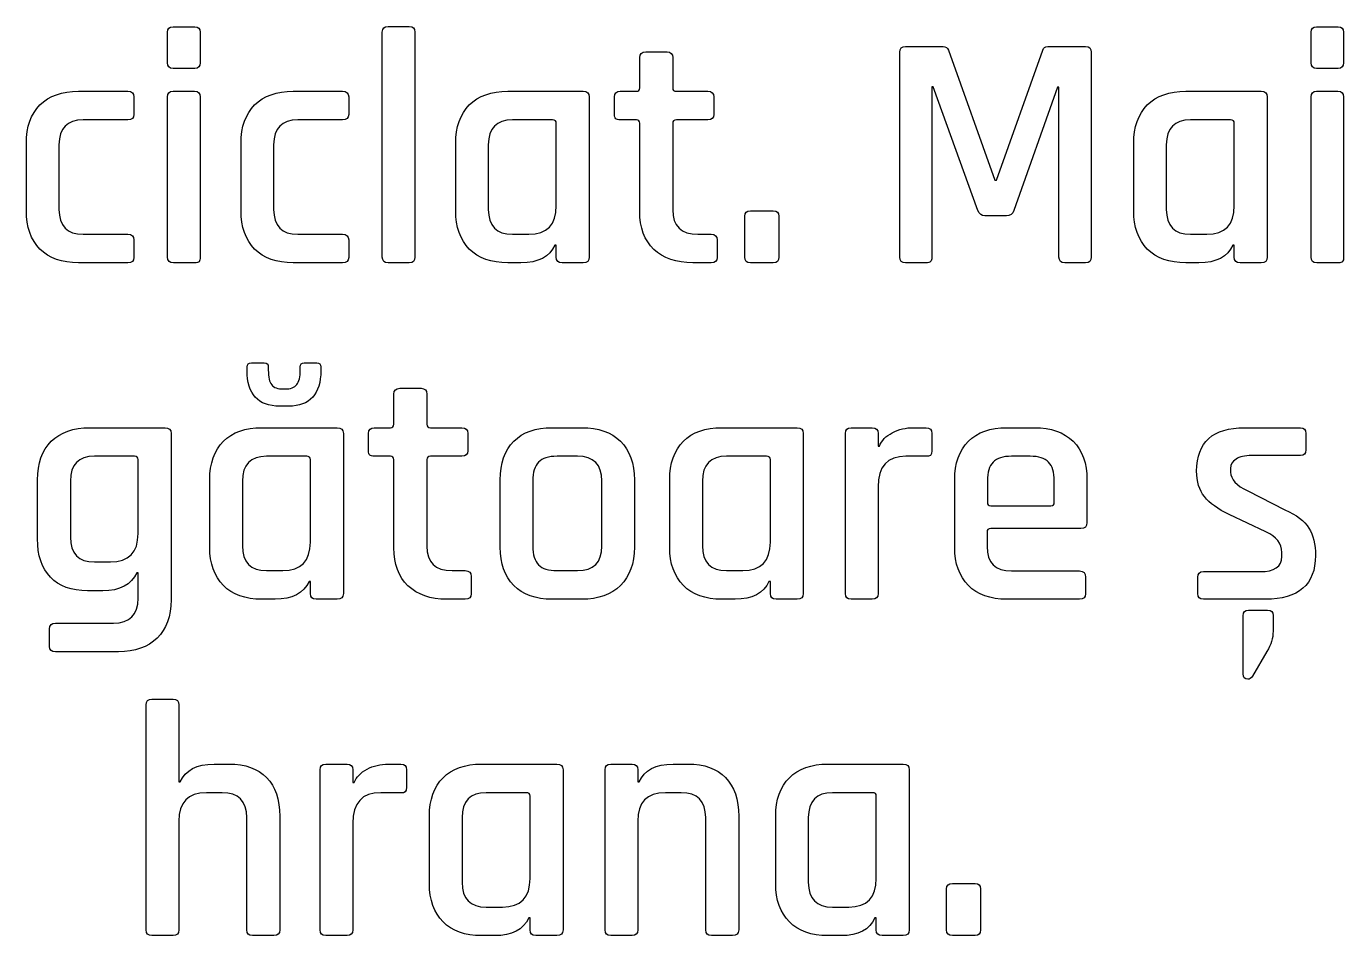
# Model space of a CAD drawing. Extents: x 23 to 195, y 64 to 143.
# Drawn here: x 111.12 to 129.08, y 109.27 to 121.66 of the extents above; entities that cross this region are included whole.
import ezdxf

# ---------------------------------------------------------------- set-up
doc = ezdxf.new("R2010")
doc.units = 0
doc.layers.add('Layer_1', color=7, linetype='CONTINUOUS')

msp = doc.modelspace()

# ---------------------------------------------------------------- linework, layer by layer
at = {"layer": 'Layer_1', "color": 7}
for points in [[(113.047875, 121.166791), (113.047875, 121.584127)], [(113.121253, 121.657505), (113.41935, 121.657505)], [(113.492728, 121.584127), (113.492728, 121.166791)], [(115.973814, 118.515948), (115.973814, 121.584057)], [(116.052131, 121.662021), (116.340703, 121.662021)], [(116.418667, 121.584057), (116.418667, 118.515948)], [(128.63141, 121.166791), (128.63141, 121.584127)], [(128.704788, 121.657505), (129.002885, 121.657505)], [(129.076263, 121.584127), (129.076263, 121.166791)], [(123.105147, 121.386819), (123.618791, 121.386819)], [(125.045072, 121.386819), (125.558716, 121.386819)], [(119.48233, 120.822727), (119.48233, 121.235477)], [(119.56488, 121.313441), (119.854158, 121.313441)], [(119.931769, 121.235477), (119.931769, 120.822727)], [(123.027183, 118.515913), (123.027183, 121.308855)], [(123.692169, 121.336371), (124.320466, 119.566133), (124.343397, 119.566133), (124.97628, 121.336371)], [(125.63668, 121.308855), (125.63668, 118.515913)], [(113.41935, 121.088827), (113.121253, 121.088827)], [(129.002885, 121.088827), (128.704788, 121.088827)], [(124.09116, 119.153383), (123.481208, 120.836485), (123.462863, 120.836485), (123.462863, 118.515913)], [(125.196413, 118.515913), (125.196413, 120.831899), (125.178069, 120.831899), (124.582227, 119.153383)], [(111.832627, 120.776831), (112.507138, 120.776831)], [(112.589335, 120.698867), (112.589335, 120.460389)], [(113.047875, 118.516019), (113.047875, 120.699008)], [(113.121253, 120.776972), (113.414764, 120.776972)], [(113.492728, 120.699008), (113.492728, 118.516019)], [(114.75853, 120.776831), (115.433041, 120.776831)], [(115.515238, 120.698867), (115.515238, 120.460389)], [(117.684645, 120.776866), (118.711934, 120.776866)], [(118.794132, 120.698902), (118.794132, 118.515913)], [(119.138372, 120.460424), (119.138372, 120.698902)], [(119.216336, 120.776866), (119.436469, 120.776866)], [(119.982217, 120.776866), (120.408725, 120.776866)], [(120.491275, 120.698902), (120.491275, 120.460424)], [(126.925448, 120.776866), (127.952737, 120.776866)], [(128.034934, 120.698902), (128.034934, 118.515913)], [(128.63141, 118.516019), (128.63141, 120.699008)], [(128.704788, 120.776972), (128.998299, 120.776972)], [(129.076263, 120.699008), (129.076263, 118.516019)], [(112.507138, 120.387011), (111.896832, 120.387011)], [(115.433041, 120.387011), (114.822736, 120.387011)], [(118.294245, 120.387046), (117.748851, 120.387046)], [(118.345045, 119.217588), (118.345045, 120.341185)], [(119.436469, 120.387046), (119.216336, 120.387046)], [(119.48233, 119.139624), (119.48233, 120.341185)], [(119.931769, 120.341185), (119.931769, 119.162555)], [(120.408725, 120.387046), (119.982217, 120.387046)], [(127.535048, 120.387046), (126.989653, 120.387046)], [(127.585848, 119.217588), (127.585848, 120.341185)], [(111.122132, 119.148761), (111.122132, 120.065983)], [(111.566985, 120.047639), (111.566985, 119.167106)], [(114.048036, 119.148761), (114.048036, 120.065983)], [(114.492888, 120.047639), (114.492888, 119.167106)], [(116.973798, 119.148796), (116.973798, 120.066019)], [(117.418651, 120.047674), (117.418651, 119.167141)], [(126.2146, 119.148796), (126.2146, 120.066019)], [(126.659453, 120.047674), (126.659453, 119.167141)], [(120.913197, 118.515984), (120.913197, 119.075489)], [(120.991161, 119.148867), (121.303017, 119.148867)], [(121.376394, 119.075489), (121.376394, 118.515984)], [(124.48098, 119.080005), (124.187469, 119.080005)], [(111.896832, 118.827733), (112.507138, 118.827733)], [(112.589335, 118.749769), (112.589335, 118.511292)], [(114.822736, 118.827733), (115.433041, 118.827733)], [(115.515238, 118.749769), (115.515238, 118.511292)], [(117.748851, 118.827769), (117.968984, 118.827769)], [(118.345045, 118.515913), (118.345045, 118.681013), (118.326701, 118.681013)], [(120.275728, 118.827769), (120.454939, 118.827769)], [(120.537136, 118.749805), (120.537136, 118.511327)], [(126.989653, 118.827769), (127.209787, 118.827769)], [(127.585848, 118.515913), (127.585848, 118.681013), (127.567503, 118.681013)], [(112.507138, 118.437914), (111.832627, 118.437914)], [(113.41935, 118.438055), (113.126192, 118.438055)], [(115.433041, 118.437914), (114.75853, 118.437914)], [(116.340703, 118.437984), (116.052131, 118.437984)], [(117.863504, 118.437949), (117.684645, 118.437949)], [(118.711934, 118.437949), (118.423009, 118.437949)], [(120.454939, 118.437949), (120.207289, 118.437949)], [(121.303017, 118.43802), (120.991161, 118.43802)], [(123.384899, 118.437949), (123.105147, 118.437949)], [(125.558716, 118.437949), (125.274377, 118.437949)], [(127.104306, 118.437949), (126.925448, 118.437949)], [(127.952737, 118.437949), (127.663812, 118.437949)], [(129.002885, 118.438055), (128.709727, 118.438055)], [(114.190628, 117.075839), (114.364901, 117.075839)], [(114.910648, 117.075839), (115.080334, 117.075839)], [(114.131009, 116.970358), (114.131009, 117.020806)], [(114.419934, 117.020806), (114.419934, 116.974944)], [(114.855615, 116.974944), (114.855615, 117.020806)], [(115.135367, 117.020806), (115.135367, 116.970358)], [(114.622076, 116.718122), (114.64924, 116.718122)], [(116.213139, 116.72733), (116.502417, 116.72733)], [(116.130589, 116.236616), (116.130589, 116.649366)], [(116.580028, 116.649366), (116.580028, 116.236616)], [(114.695453, 116.484231), (114.575862, 116.484231)], [(111.985097, 116.190825), (113.012033, 116.190825)], [(114.332798, 116.190719), (115.360087, 116.190719)], [(115.864594, 116.190755), (116.084728, 116.190755)], [(116.630475, 116.190755), (117.056983, 116.190755)], [(118.290506, 116.190755), (118.694084, 116.190755)], [(120.601977, 116.190755), (121.629265, 116.190755)], [(122.363184, 116.19079), (122.652109, 116.19079)], [(123.216201, 116.19079), (123.385887, 116.19079)], [(124.486272, 116.190684), (124.86198, 116.190684)], [(127.72837, 116.190755), (128.489664, 116.190755)], [(113.094583, 116.112861), (113.094583, 113.842736)], [(115.442637, 116.112756), (115.442637, 113.929767)], [(115.78663, 115.874313), (115.78663, 116.112791)], [(117.139533, 116.112791), (117.139533, 115.874313)], [(121.711463, 116.112791), (121.711463, 113.929802)], [(122.28522, 113.929837), (122.28522, 116.112826)], [(122.730073, 116.112826), (122.730073, 115.938554), (122.748065, 115.938554)], [(123.463851, 116.112826), (123.463851, 115.874348)], [(128.563042, 116.112791), (128.563042, 115.888071)], [(128.489664, 115.810108), (127.820445, 115.810108)], [(112.594697, 115.801006), (112.049303, 115.801006)], [(112.645144, 114.7462), (112.645144, 115.755145)], [(114.942751, 115.8009), (114.397003, 115.8009)], [(114.993198, 114.631442), (114.993198, 115.755039)], [(116.084728, 115.800935), (115.864594, 115.800935)], [(116.130589, 114.553513), (116.130589, 115.755074)], [(116.580028, 115.755074), (116.580028, 114.576444)], [(117.056983, 115.800935), (116.630475, 115.800935)], [(118.634464, 115.800935), (118.354712, 115.800935)], [(121.211577, 115.800935), (120.666182, 115.800935)], [(121.262377, 114.631477), (121.262377, 115.755074)], [(123.385887, 115.800971), (123.11072, 115.800971)], [(124.802713, 115.800865), (124.550477, 115.800865)], [(127.535753, 115.635835), (127.535753, 115.585388)], [(111.273897, 114.677409), (111.273897, 115.479978)], [(111.723689, 115.461634), (111.723689, 114.700339)], [(113.622303, 114.56265), (113.622303, 115.479872)], [(114.066803, 115.461528), (114.066803, 114.580994)], [(117.580012, 114.562685), (117.580012, 115.479908)], [(118.024512, 115.466149), (118.024512, 114.576444)], [(118.964664, 114.576444), (118.964664, 115.466149)], [(119.409517, 115.479908), (119.409517, 114.562685)], [(119.891129, 114.562685), (119.891129, 115.479908)], [(120.335982, 115.461563), (120.335982, 114.58103)], [(123.775424, 114.562615), (123.775424, 115.479837)], [(124.220277, 115.466079), (124.220277, 115.172568)], [(125.132913, 115.172568), (125.132913, 115.466079)], [(125.577766, 115.479837), (125.577766, 114.897401)], [(122.730073, 115.383634), (122.730073, 113.929837)], [(127.769645, 115.328566), (128.27447, 115.071744)], [(124.266138, 115.126706), (125.087052, 115.126706)], [(128.017648, 114.76906), (127.517762, 115.007538)], [(124.215338, 114.76899), (124.215338, 114.571787)], [(125.495216, 114.814851), (124.266138, 114.814851)], [(128.233195, 114.434274), (128.233195, 114.489308)], [(112.049303, 114.360967), (112.269436, 114.360967)], [(112.645144, 113.865667), (112.645144, 114.214211), (112.6268, 114.214211)], [(114.397003, 114.241622), (114.617137, 114.241622)], [(116.923986, 114.241658), (117.103197, 114.241658)], [(118.354712, 114.241658), (118.634464, 114.241658)], [(120.666182, 114.241658), (120.886315, 114.241658)], [(124.550477, 114.237001), (125.476872, 114.237001)], [(127.164631, 114.227899), (127.934745, 114.227899)], [(114.993198, 113.929767), (114.993198, 114.094867), (114.975206, 114.094867)], [(117.185394, 114.163694), (117.185394, 113.925216)], [(121.262377, 113.929802), (121.262377, 114.094902), (121.244032, 114.094902)], [(125.559422, 114.154451), (125.559422, 113.925145)], [(127.086667, 113.929802), (127.086667, 114.154521)], [(112.163955, 113.966561), (111.95758, 113.966561)], [(114.511656, 113.851803), (114.332798, 113.851803)], [(115.360087, 113.851803), (115.071162, 113.851803)], [(117.103197, 113.851838), (116.855547, 113.851838)], [(118.694084, 113.851838), (118.290506, 113.851838)], [(120.780835, 113.851838), (120.601977, 113.851838)], [(121.629265, 113.851838), (121.34034, 113.851838)], [(122.652109, 113.851873), (122.363184, 113.851873)], [(125.476872, 113.851768), (124.486272, 113.851768)], [(128.008123, 113.851838), (127.164631, 113.851838)], [(127.77917, 113.705083), (128.040578, 113.705083)], [(111.517314, 113.526295), (112.310711, 113.526295)], [(127.705792, 112.833721), (127.705792, 113.627119)], [(128.113956, 113.631705), (128.113956, 113.416158)], [(111.438997, 113.209853), (111.438997, 113.448331)], [(112.37915, 113.136475), (111.517314, 113.136475)], [(128.031406, 113.140991), (127.834203, 112.801619)], [(112.75507, 109.343726), (112.75507, 112.411834)], [(112.833034, 112.489798), (113.121959, 112.489798)], [(113.199923, 112.411834), (113.199923, 111.361615), (113.217914, 111.361615)], [(113.681464, 111.604679), (113.8829, 111.604679)], [(115.125983, 109.343726), (115.125983, 111.526715)], [(115.203947, 111.604679), (115.492872, 111.604679)], [(115.570836, 111.526715), (115.570836, 111.352443), (115.588828, 111.352443)], [(116.056964, 111.604679), (116.22665, 111.604679)], [(116.304614, 111.526715), (116.304614, 111.288237)], [(117.32707, 111.604644), (118.354359, 111.604644)], [(118.436556, 111.52668), (118.436556, 109.343691)], [(119.010314, 109.343726), (119.010314, 111.526715)], [(119.088278, 111.604679), (119.377203, 111.604679)], [(119.455167, 111.526715), (119.455167, 111.361615), (119.473158, 111.361615)], [(119.936708, 111.604679), (120.138144, 111.604679)], [(122.046143, 111.604644), (123.073432, 111.604644)], [(123.155629, 111.52668), (123.155629, 109.343691)], [(113.791178, 111.214859), (113.575984, 111.214859)], [(116.22665, 111.214859), (115.951483, 111.214859)], [(117.93667, 111.214824), (117.391275, 111.214824)], [(117.98747, 110.045366), (117.98747, 111.168963)], [(120.046422, 111.214859), (119.831228, 111.214859)], [(122.655743, 111.214824), (122.110348, 111.214824)], [(122.706543, 110.045366), (122.706543, 111.168963)], [(113.199923, 110.82504), (113.199923, 109.343726)], [(114.126317, 109.343726), (114.126317, 110.875487)], [(114.575756, 110.893832), (114.575756, 109.343726)], [(115.570836, 110.797523), (115.570836, 109.343726)], [(116.616223, 109.976574), (116.616223, 110.893796)], [(117.061075, 110.875452), (117.061075, 109.994919)], [(119.455167, 110.82504), (119.455167, 109.343726)], [(120.381561, 109.343726), (120.381561, 110.875487)], [(120.831, 110.893832), (120.831, 109.343726)], [(121.335296, 109.976574), (121.335296, 110.893796)], [(121.780148, 110.875452), (121.780148, 109.994919)], [(123.665146, 109.343761), (123.665146, 109.903267)], [(123.74311, 109.976645), (124.054965, 109.976645)], [(124.128343, 109.903267), (124.128343, 109.343761)], [(117.391275, 109.655546), (117.611409, 109.655546)], [(122.110348, 109.655546), (122.330482, 109.655546)], [(117.98747, 109.343691), (117.98747, 109.508791), (117.969125, 109.508791)], [(122.706543, 109.343691), (122.706543, 109.508791), (122.688198, 109.508791)], [(113.121959, 109.265762), (112.833034, 109.265762)], [(114.493206, 109.265762), (114.203928, 109.265762)], [(115.492872, 109.265762), (115.203947, 109.265762)], [(117.505928, 109.265727), (117.32707, 109.265727)], [(118.354359, 109.265727), (118.065434, 109.265727)], [(119.377203, 109.265762), (119.088278, 109.265762)], [(120.74845, 109.265762), (120.459172, 109.265762)], [(122.225001, 109.265727), (122.046143, 109.265727)], [(123.073432, 109.265727), (122.784507, 109.265727)], [(124.054965, 109.265798), (123.74311, 109.265798)]]:
    msp.add_lwpolyline(points, dxfattribs=at)
for points in [[(113.047875, 121.584127), (113.047875, 121.632811), (113.072217, 121.657505), (113.121253, 121.657505)], [(113.41935, 121.657505), (113.468034, 121.657505), (113.492728, 121.632811), (113.492728, 121.584127)], [(115.973814, 121.584057), (115.973814, 121.635915), (115.99992, 121.662021), (116.052131, 121.662021)], [(116.340703, 121.662021), (116.392562, 121.662021), (116.418667, 121.635915), (116.418667, 121.584057)], [(128.63141, 121.584127), (128.63141, 121.632811), (128.655752, 121.657505), (128.704788, 121.657505)], [(129.002885, 121.657505), (129.051569, 121.657505), (129.076263, 121.632811), (129.076263, 121.584127)], [(123.027183, 121.308855), (123.027183, 121.360713), (123.053288, 121.386819), (123.105147, 121.386819)], [(123.618791, 121.386819), (123.652658, 121.386819), (123.676999, 121.369885), (123.692169, 121.336371)], [(124.97628, 121.336371), (124.982277, 121.369885), (125.00556, 121.386819), (125.045072, 121.386819)], [(125.558716, 121.386819), (125.610927, 121.386819), (125.63668, 121.360713), (125.63668, 121.308855)], [(119.48233, 121.235477), (119.48233, 121.287335), (119.509847, 121.313441), (119.56488, 121.313441)], [(119.854158, 121.313441), (119.906017, 121.313441), (119.931769, 121.287335), (119.931769, 121.235477)], [(113.121253, 121.088827), (113.072217, 121.088827), (113.047875, 121.11458), (113.047875, 121.166791)], [(113.492728, 121.166791), (113.492728, 121.11458), (113.468034, 121.088827), (113.41935, 121.088827)], [(128.704788, 121.088827), (128.655752, 121.088827), (128.63141, 121.11458), (128.63141, 121.166791)], [(129.076263, 121.166791), (129.076263, 121.11458), (129.051569, 121.088827), (129.002885, 121.088827)], [(111.307693, 120.591269), (111.431518, 120.715094), (111.606496, 120.776831), (111.832627, 120.776831)], [(112.507138, 120.776831), (112.562171, 120.776831), (112.589335, 120.750725), (112.589335, 120.698867)], [(113.047875, 120.699008), (113.047875, 120.750866), (113.072217, 120.776972), (113.121253, 120.776972)], [(113.414764, 120.776972), (113.466623, 120.776972), (113.492728, 120.750866), (113.492728, 120.699008)], [(114.233597, 120.591269), (114.357422, 120.715094), (114.5324, 120.776831), (114.75853, 120.776831)], [(115.433041, 120.776831), (115.488075, 120.776831), (115.515238, 120.750725), (115.515238, 120.698867)], [(117.159712, 120.591305), (117.283184, 120.71513), (117.458162, 120.776866), (117.684645, 120.776866)], [(118.711934, 120.776866), (118.766968, 120.776866), (118.794132, 120.75076), (118.794132, 120.698902)], [(119.138372, 120.698902), (119.138372, 120.75076), (119.164478, 120.776866), (119.216336, 120.776866)], [(119.436469, 120.776866), (119.467161, 120.776866), (119.48233, 120.792035), (119.48233, 120.822727)], [(119.931769, 120.822727), (119.931769, 120.792035), (119.948703, 120.776866), (119.982217, 120.776866)], [(120.408725, 120.776866), (120.463758, 120.776866), (120.491275, 120.75076), (120.491275, 120.698902)], [(126.400514, 120.591305), (126.523987, 120.71513), (126.698964, 120.776866), (126.925448, 120.776866)], [(127.952737, 120.776866), (128.00777, 120.776866), (128.034934, 120.75076), (128.034934, 120.698902)], [(128.63141, 120.699008), (128.63141, 120.750866), (128.655752, 120.776972), (128.704788, 120.776972)], [(128.998299, 120.776972), (129.050158, 120.776972), (129.076263, 120.750866), (129.076263, 120.699008)], [(111.122132, 120.065983), (111.122132, 120.292467), (111.183868, 120.467444), (111.307693, 120.591269)], [(114.048036, 120.065983), (114.048036, 120.292467), (114.109772, 120.467444), (114.233597, 120.591269)], [(116.973798, 120.066019), (116.973798, 120.292149), (117.035534, 120.467127), (117.159712, 120.591305)], [(126.2146, 120.066019), (126.2146, 120.292149), (126.276337, 120.467127), (126.400514, 120.591305)], [(111.896832, 120.387011), (111.676699, 120.387011), (111.566985, 120.273769), (111.566985, 120.047639)], [(112.589335, 120.460389), (112.589335, 120.411353), (112.562171, 120.387011), (112.507138, 120.387011)], [(114.822736, 120.387011), (114.602602, 120.387011), (114.492888, 120.273769), (114.492888, 120.047639)], [(115.515238, 120.460389), (115.515238, 120.411353), (115.488075, 120.387011), (115.433041, 120.387011)], [(117.748851, 120.387046), (117.528718, 120.387046), (117.418651, 120.273805), (117.418651, 120.047674)], [(118.345045, 120.341185), (118.345045, 120.371524), (118.328112, 120.387046), (118.294245, 120.387046)], [(119.1546, 120.402921), (119.143664, 120.413858), (119.138372, 120.432908), (119.138372, 120.460424)], [(119.216336, 120.387046), (119.185997, 120.387046), (119.165183, 120.392338), (119.1546, 120.402921)], [(119.48233, 120.341185), (119.48233, 120.371877), (119.467161, 120.387046), (119.436469, 120.387046)], [(119.982217, 120.387046), (119.948703, 120.387046), (119.931769, 120.371877), (119.931769, 120.341185)], [(120.491275, 120.460424), (120.491275, 120.411388), (120.463758, 120.387046), (120.408725, 120.387046)], [(126.989653, 120.387046), (126.76952, 120.387046), (126.659453, 120.273805), (126.659453, 120.047674)], [(127.585848, 120.341185), (127.585848, 120.371524), (127.568914, 120.387046), (127.535048, 120.387046)], [(117.968984, 118.827769), (118.219809, 118.827769), (118.345045, 118.957591), (118.345045, 119.217588)], [(127.209787, 118.827769), (127.460612, 118.827769), (127.585848, 118.957591), (127.585848, 119.217588)], [(111.307693, 118.625944), (111.183868, 118.751181), (111.122132, 118.925806), (111.122132, 119.148761)], [(111.566985, 119.167106), (111.566985, 118.940975), (111.676699, 118.827733), (111.896832, 118.827733)], [(114.233597, 118.625944), (114.109772, 118.751181), (114.048036, 118.925806), (114.048036, 119.148761)], [(114.492888, 119.167106), (114.492888, 118.940975), (114.602602, 118.827733), (114.822736, 118.827733)], [(117.159712, 118.62598), (117.035534, 118.751216), (116.973798, 118.925488), (116.973798, 119.148796)], [(117.418651, 119.167141), (117.418651, 118.940658), (117.528718, 118.827769), (117.748851, 118.827769)], [(119.6753, 118.621394), (119.546536, 118.743808), (119.48233, 118.916669), (119.48233, 119.139624)], [(119.931769, 119.162555), (119.931769, 118.939246), (120.046422, 118.827769), (120.275728, 118.827769)], [(120.913197, 119.075489), (120.913197, 119.124173), (120.939303, 119.148867), (120.991161, 119.148867)], [(121.303017, 119.148867), (121.352053, 119.148867), (121.376394, 119.124173), (121.376394, 119.075489)], [(124.187469, 119.080005), (124.141608, 119.080005), (124.109505, 119.104346), (124.09116, 119.153383)], [(124.582227, 119.153383), (124.56353, 119.104346), (124.530016, 119.080005), (124.48098, 119.080005)], [(126.400514, 118.62598), (126.276337, 118.751216), (126.2146, 118.925488), (126.2146, 119.148796)], [(126.659453, 119.167141), (126.659453, 118.940658), (126.76952, 118.827769), (126.989653, 118.827769)], [(112.507138, 118.827733), (112.562171, 118.827733), (112.589335, 118.801628), (112.589335, 118.749769)], [(115.433041, 118.827733), (115.488075, 118.827733), (115.515238, 118.801628), (115.515238, 118.749769)], [(118.326701, 118.681013), (118.253323, 118.519088), (118.098807, 118.437949), (117.863504, 118.437949)], [(120.454939, 118.827769), (120.509619, 118.827769), (120.537136, 118.801663), (120.537136, 118.749805)], [(127.567503, 118.681013), (127.494125, 118.519088), (127.339609, 118.437949), (127.104306, 118.437949)], [(111.832627, 118.437914), (111.606496, 118.437914), (111.431518, 118.500708), (111.307693, 118.625944)], [(112.589335, 118.511292), (112.589335, 118.462608), (112.562171, 118.437914), (112.507138, 118.437914)], [(113.126192, 118.438055), (113.073981, 118.438055), (113.047875, 118.464161), (113.047875, 118.516019)], [(113.492728, 118.516019), (113.492728, 118.485327), (113.487437, 118.464513), (113.476853, 118.45393)], [(114.75853, 118.437914), (114.5324, 118.437914), (114.357422, 118.500708), (114.233597, 118.625944)], [(115.515238, 118.511292), (115.515238, 118.462608), (115.488075, 118.437914), (115.433041, 118.437914)], [(116.052131, 118.437984), (115.99992, 118.437984), (115.973814, 118.46409), (115.973814, 118.515948)], [(116.418667, 118.515948), (116.418667, 118.46409), (116.392562, 118.437984), (116.340703, 118.437984)], [(117.684645, 118.437949), (117.458162, 118.437949), (117.283184, 118.500744), (117.159712, 118.62598)], [(118.423009, 118.437949), (118.370798, 118.437949), (118.345045, 118.464055), (118.345045, 118.515913)], [(118.794132, 118.515913), (118.794132, 118.464055), (118.766968, 118.437949), (118.711934, 118.437949)], [(120.207289, 118.437949), (119.980805, 118.437949), (119.803358, 118.49898), (119.6753, 118.621394)], [(120.537136, 118.511327), (120.537136, 118.462291), (120.509619, 118.437949), (120.454939, 118.437949)], [(120.991161, 118.43802), (120.939303, 118.43802), (120.913197, 118.464125), (120.913197, 118.515984)], [(121.376394, 118.515984), (121.376394, 118.464125), (121.352053, 118.43802), (121.303017, 118.43802)], [(123.105147, 118.437949), (123.053288, 118.437949), (123.027183, 118.464055), (123.027183, 118.515913)], [(123.462863, 118.515913), (123.462863, 118.485221), (123.457572, 118.46476), (123.446988, 118.454177)], [(125.274377, 118.437949), (125.222519, 118.437949), (125.196413, 118.464055), (125.196413, 118.515913)], [(125.63668, 118.515913), (125.63668, 118.464055), (125.610927, 118.437949), (125.558716, 118.437949)], [(126.925448, 118.437949), (126.698964, 118.437949), (126.523987, 118.500744), (126.400514, 118.62598)], [(127.663812, 118.437949), (127.6116, 118.437949), (127.585848, 118.464055), (127.585848, 118.515913)], [(128.034934, 118.515913), (128.034934, 118.464055), (128.00777, 118.437949), (127.952737, 118.437949)], [(128.709727, 118.438055), (128.657516, 118.438055), (128.63141, 118.464161), (128.63141, 118.516019)], [(129.076263, 118.516019), (129.076263, 118.485327), (129.070972, 118.464513), (129.060388, 118.45393)], [(113.476853, 118.45393), (113.46627, 118.443347), (113.446867, 118.438055), (113.41935, 118.438055)], [(123.446988, 118.454177), (123.436052, 118.443241), (123.415591, 118.437949), (123.384899, 118.437949)], [(129.060388, 118.45393), (129.049805, 118.443347), (129.030402, 118.438055), (129.002885, 118.438055)], [(114.131009, 117.020806), (114.131009, 117.057494), (114.151117, 117.075839), (114.190628, 117.075839)], [(114.364901, 117.075839), (114.401942, 117.075839), (114.419934, 117.057494), (114.419934, 117.020806)], [(114.855615, 117.020806), (114.855615, 117.057494), (114.873959, 117.075839), (114.910648, 117.075839)], [(115.080334, 117.075839), (115.117023, 117.075839), (115.135367, 117.057494), (115.135367, 117.020806)], [(114.575862, 116.484231), (114.279528, 116.484231), (114.131009, 116.646508), (114.131009, 116.970358)], [(114.419934, 116.974944), (114.419934, 116.8804), (114.435103, 116.813725), (114.465795, 116.775625)], [(115.135367, 116.970358), (115.135367, 116.646508), (114.988965, 116.484231), (114.695453, 116.484231)], [(114.807637, 116.777742), (114.83974, 116.817606), (114.855615, 116.883222), (114.855615, 116.974944)], [(114.465795, 116.775625), (114.496487, 116.737172), (114.548698, 116.718122), (114.622076, 116.718122)], [(114.64924, 116.718122), (114.722617, 116.718122), (114.775534, 116.737878), (114.807637, 116.777742)], [(116.130589, 116.649366), (116.130589, 116.701224), (116.158105, 116.72733), (116.213139, 116.72733)], [(116.502417, 116.72733), (116.554275, 116.72733), (116.580028, 116.701224), (116.580028, 116.649366)], [(111.461928, 116.004911), (111.587517, 116.128736), (111.761789, 116.190825), (111.985097, 116.190825)], [(113.012033, 116.190825), (113.067067, 116.190825), (113.094583, 116.16472), (113.094583, 116.112861)], [(113.807865, 116.005158), (113.93169, 116.128983), (114.106667, 116.190719), (114.332798, 116.190719)], [(115.360087, 116.190719), (115.415473, 116.190719), (115.442637, 116.164614), (115.442637, 116.112756)], [(115.78663, 116.112791), (115.78663, 116.164649), (115.812736, 116.190755), (115.864594, 116.190755)], [(116.084728, 116.190755), (116.115419, 116.190755), (116.130589, 116.205924), (116.130589, 116.236616)], [(116.580028, 116.236616), (116.580028, 116.205924), (116.596961, 116.190755), (116.630475, 116.190755)], [(117.056983, 116.190755), (117.112017, 116.190755), (117.139533, 116.164649), (117.139533, 116.112791)], [(117.765573, 116.005194), (117.889398, 116.129019), (118.064375, 116.190755), (118.290506, 116.190755)], [(118.694084, 116.190755), (118.917392, 116.190755), (119.09237, 116.129019), (119.21937, 116.005194)], [(120.077043, 116.005194), (120.200515, 116.129019), (120.375493, 116.190755), (120.601977, 116.190755)], [(121.629265, 116.190755), (121.684299, 116.190755), (121.711463, 116.164649), (121.711463, 116.112791)], [(122.28522, 116.112826), (122.28522, 116.164684), (122.310973, 116.19079), (122.363184, 116.19079)], [(122.652109, 116.19079), (122.703615, 116.19079), (122.730073, 116.164684), (122.730073, 116.112826)], [(122.924807, 116.121998), (123.012295, 116.167859), (123.108957, 116.19079), (123.216201, 116.19079)], [(123.385887, 116.19079), (123.437745, 116.19079), (123.463851, 116.164684), (123.463851, 116.112826)], [(123.961338, 116.005123), (124.08481, 116.128948), (124.259788, 116.190684), (124.486272, 116.190684)], [(124.86198, 116.190684), (125.088463, 116.190684), (125.264147, 116.128948), (125.389735, 116.005123)], [(127.072909, 115.599146), (127.072909, 115.993552), (127.291278, 116.190755), (127.72837, 116.190755)], [(128.489664, 116.190755), (128.5387, 116.190755), (128.563042, 116.164649), (128.563042, 116.112791)], [(111.273897, 115.479978), (111.273897, 115.706109), (111.336692, 115.881086), (111.461928, 116.004911)], [(113.622303, 115.479872), (113.622303, 115.706356), (113.683687, 115.881333), (113.807865, 116.005158)], [(117.580012, 115.479908), (117.580012, 115.706038), (117.641748, 115.881016), (117.765573, 116.005194)], [(119.21937, 116.005194), (119.34637, 115.881016), (119.409517, 115.706038), (119.409517, 115.479908)], [(119.891129, 115.479908), (119.891129, 115.706038), (119.952865, 115.881016), (120.077043, 116.005194)], [(122.748065, 115.938554), (122.778757, 116.014754), (122.83767, 116.076137), (122.924807, 116.121998)], [(123.775424, 115.479837), (123.775424, 115.70632), (123.83716, 115.881298), (123.961338, 116.005123)], [(125.389735, 116.005123), (125.514972, 115.881298), (125.577766, 115.70632), (125.577766, 115.479837)], [(115.802858, 115.81681), (115.791922, 115.827746), (115.78663, 115.846796), (115.78663, 115.874313)], [(115.864594, 115.800935), (115.834255, 115.800935), (115.813442, 115.806227), (115.802858, 115.81681)], [(117.139533, 115.874313), (117.139533, 115.825277), (117.112017, 115.800935), (117.056983, 115.800935)], [(123.463851, 115.874348), (123.463851, 115.81614), (123.437745, 115.791798), (123.385887, 115.800971)], [(127.820445, 115.810108), (127.72837, 115.810108), (127.658167, 115.79388), (127.609131, 115.76213)], [(128.563042, 115.888071), (128.563042, 115.836213), (128.5387, 115.810108), (128.489664, 115.810108)], [(112.049303, 115.801006), (111.831992, 115.801006), (111.723689, 115.687764), (111.723689, 115.461634)], [(112.645144, 115.755145), (112.645144, 115.785484), (112.628564, 115.801006), (112.594697, 115.801006)], [(114.397003, 115.8009), (114.17687, 115.8009), (114.066803, 115.687658), (114.066803, 115.461528)], [(114.993198, 115.755039), (114.993198, 115.785731), (114.976265, 115.8009), (114.942751, 115.8009)], [(116.130589, 115.755074), (116.130589, 115.785766), (116.115419, 115.800935), (116.084728, 115.800935)], [(116.630475, 115.800935), (116.596961, 115.800935), (116.580028, 115.785766), (116.580028, 115.755074)], [(118.102475, 115.720502), (118.050617, 115.667233), (118.024512, 115.582213), (118.024512, 115.466149)], [(118.354712, 115.800935), (118.238648, 115.800935), (118.154687, 115.774124), (118.102475, 115.720502)], [(118.964664, 115.466149), (118.964664, 115.689458), (118.854598, 115.800935), (118.634464, 115.800935)], [(120.666182, 115.800935), (120.446049, 115.800935), (120.335982, 115.687694), (120.335982, 115.461563)], [(121.262377, 115.755074), (121.262377, 115.785413), (121.245443, 115.800935), (121.211577, 115.800935)], [(123.11072, 115.800971), (122.85672, 115.800971), (122.730073, 115.661623), (122.730073, 115.383634)], [(124.298241, 115.720784), (124.24603, 115.667162), (124.220277, 115.582495), (124.220277, 115.466079)], [(124.550477, 115.800865), (124.434413, 115.800865), (124.350099, 115.774054), (124.298241, 115.720784)], [(125.054949, 115.720784), (125.003091, 115.774054), (124.91913, 115.800865), (124.802713, 115.800865)], [(125.132913, 115.466079), (125.132913, 115.582495), (125.106808, 115.667162), (125.054949, 115.720784)], [(127.609131, 115.76213), (127.560448, 115.730027), (127.535753, 115.687694), (127.535753, 115.635835)], [(127.178389, 115.250602), (127.107834, 115.339149), (127.072909, 115.455213), (127.072909, 115.599146)], [(127.535753, 115.585388), (127.535753, 115.487669), (127.61407, 115.401944), (127.769645, 115.328566)], [(124.220277, 115.172568), (124.220277, 115.141876), (124.235447, 115.126706), (124.266138, 115.126706)], [(125.087052, 115.126706), (125.117391, 115.126706), (125.132913, 115.141876), (125.132913, 115.172568)], [(127.517762, 115.007538), (127.361481, 115.080916), (127.248592, 115.161702), (127.178389, 115.250602)], [(128.27447, 115.071744), (128.43322, 115.001188), (128.542581, 114.917933), (128.6022, 114.821977)], [(112.269436, 114.360967), (112.519908, 114.360967), (112.645144, 114.489378), (112.645144, 114.7462)], [(124.266138, 114.814851), (124.232272, 114.814851), (124.215338, 114.799681), (124.215338, 114.76899)], [(125.577766, 114.897401), (125.577766, 114.842368), (125.550249, 114.814851), (125.495216, 114.814851)], [(128.233195, 114.489308), (128.233195, 114.611369), (128.161228, 114.704855), (128.017648, 114.76906)], [(128.6022, 114.821977), (128.66182, 114.725669), (128.691806, 114.600785), (128.691806, 114.448033)], [(111.450639, 114.152123), (111.332811, 114.275948), (111.273897, 114.451278), (111.273897, 114.677409)], [(111.723689, 114.700339), (111.723689, 114.474209), (111.831992, 114.360967), (112.049303, 114.360967)], [(113.807865, 114.039833), (113.683687, 114.165069), (113.622303, 114.339342), (113.622303, 114.56265)], [(114.066803, 114.580994), (114.066803, 114.354511), (114.17687, 114.241622), (114.397003, 114.241622)], [(114.617137, 114.241622), (114.867962, 114.241622), (114.993198, 114.371444), (114.993198, 114.631442)], [(116.323558, 114.035283), (116.194794, 114.157696), (116.130589, 114.330558), (116.130589, 114.553513)], [(116.580028, 114.576444), (116.580028, 114.353135), (116.69468, 114.241658), (116.923986, 114.241658)], [(117.765573, 114.039869), (117.641748, 114.165105), (117.580012, 114.339377), (117.580012, 114.562685)], [(118.024512, 114.576444), (118.024512, 114.46038), (118.050617, 114.37536), (118.102475, 114.322091)], [(118.634464, 114.241658), (118.854598, 114.241658), (118.964664, 114.353135), (118.964664, 114.576444)], [(119.409517, 114.562685), (119.409517, 114.339377), (119.34637, 114.165105), (119.21937, 114.039869)], [(120.077043, 114.039869), (119.952865, 114.165105), (119.891129, 114.339377), (119.891129, 114.562685)], [(120.335982, 114.58103), (120.335982, 114.354546), (120.446049, 114.241658), (120.666182, 114.241658)], [(120.886315, 114.241658), (121.13714, 114.241658), (121.262377, 114.37148), (121.262377, 114.631477)], [(123.961338, 114.039798), (123.83716, 114.165034), (123.775424, 114.339659), (123.775424, 114.562615)], [(124.215338, 114.571787), (124.215338, 114.348479), (124.327169, 114.237001), (124.550477, 114.237001)], [(127.934745, 114.227899), (128.133712, 114.227899), (128.233195, 114.296691), (128.233195, 114.434274)], [(128.691806, 114.448033), (128.691806, 114.050452), (128.463912, 113.851838), (128.008123, 113.851838)], [(112.6268, 114.214211), (112.550247, 114.049111), (112.396083, 113.966561), (112.163955, 113.966561)], [(117.103197, 114.241658), (117.157878, 114.241658), (117.185394, 114.215552), (117.185394, 114.163694)], [(118.102475, 114.322091), (118.154687, 114.268469), (118.238648, 114.241658), (118.354712, 114.241658)], [(125.476872, 114.237001), (125.531905, 114.237001), (125.559422, 114.209484), (125.559422, 114.154451)], [(127.086667, 114.154521), (127.086667, 114.203558), (127.11242, 114.227899), (127.164631, 114.227899)], [(111.95758, 113.966561), (111.737447, 113.966561), (111.568114, 114.028298), (111.450639, 114.152123)], [(114.332798, 113.851803), (114.106667, 113.851803), (113.93169, 113.914597), (113.807865, 114.039833)], [(114.975206, 114.094867), (114.901828, 113.932942), (114.746959, 113.851803), (114.511656, 113.851803)], [(116.855547, 113.851838), (116.629064, 113.851838), (116.451617, 113.912869), (116.323558, 114.035283)], [(118.290506, 113.851838), (118.064375, 113.851838), (117.889398, 113.914633), (117.765573, 114.039869)], [(119.21937, 114.039869), (119.09237, 113.914633), (118.917392, 113.851838), (118.694084, 113.851838)], [(120.601977, 113.851838), (120.375493, 113.851838), (120.200515, 113.914633), (120.077043, 114.039869)], [(121.244032, 114.094902), (121.170654, 113.932977), (121.016138, 113.851838), (120.780835, 113.851838)], [(124.486272, 113.851768), (124.259788, 113.851768), (124.08481, 113.914562), (123.961338, 114.039798)], [(112.310711, 113.526295), (112.533667, 113.526295), (112.645144, 113.639536), (112.645144, 113.865667)], [(113.094583, 113.842736), (113.094583, 113.619428), (113.031436, 113.445861), (112.904436, 113.322036)], [(115.071162, 113.851803), (115.019303, 113.851803), (114.993198, 113.877908), (114.993198, 113.929767)], [(115.442637, 113.929767), (115.442637, 113.877908), (115.415473, 113.851803), (115.360087, 113.851803)], [(117.185394, 113.925216), (117.185394, 113.87618), (117.157878, 113.851838), (117.103197, 113.851838)], [(121.34034, 113.851838), (121.288129, 113.851838), (121.262377, 113.877944), (121.262377, 113.929802)], [(121.711463, 113.929802), (121.711463, 113.877944), (121.684299, 113.851838), (121.629265, 113.851838)], [(122.363184, 113.851873), (122.310973, 113.851873), (122.28522, 113.877979), (122.28522, 113.929837)], [(122.730073, 113.929837), (122.730073, 113.877979), (122.703615, 113.851873), (122.652109, 113.851873)], [(125.559422, 113.925145), (125.559422, 113.876462), (125.531905, 113.851768), (125.476872, 113.851768)], [(127.164631, 113.851838), (127.11242, 113.851838), (127.086667, 113.877944), (127.086667, 113.929802)], [(127.705792, 113.627119), (127.705792, 113.678977), (127.730134, 113.705083), (127.77917, 113.705083)], [(128.040578, 113.705083), (128.089262, 113.705083), (128.113956, 113.680741), (128.113956, 113.631705)], [(111.438997, 113.448331), (111.438997, 113.500189), (111.465103, 113.526295), (111.517314, 113.526295)], [(112.904436, 113.322036), (112.777436, 113.198211), (112.602458, 113.136475), (112.37915, 113.136475)], [(128.113956, 113.416158), (128.113956, 113.321613), (128.086439, 113.229538), (128.031406, 113.140991)], [(111.517314, 113.136475), (111.465103, 113.136475), (111.438997, 113.160817), (111.438997, 113.209853)], [(127.769645, 112.760344), (127.726959, 112.760344), (127.705792, 112.785038), (127.705792, 112.833721)], [(127.834203, 112.801619), (127.815506, 112.774102), (127.794339, 112.760344), (127.769645, 112.760344)], [(112.75507, 112.411834), (112.75507, 112.463693), (112.780823, 112.489798), (112.833034, 112.489798)], [(113.121959, 112.489798), (113.173464, 112.489798), (113.199923, 112.463693), (113.199923, 112.411834)], [(113.217914, 111.361615), (113.291292, 111.52354), (113.445809, 111.604679), (113.681464, 111.604679)], [(113.8829, 111.604679), (114.106209, 111.604679), (114.277306, 111.543648), (114.396545, 111.421234)], [(115.125983, 111.526715), (115.125983, 111.578573), (115.151736, 111.604679), (115.203947, 111.604679)], [(115.492872, 111.604679), (115.544378, 111.604679), (115.570836, 111.578573), (115.570836, 111.526715)], [(115.588828, 111.352443), (115.61952, 111.428643), (115.678433, 111.490026), (115.76557, 111.535887)], [(115.76557, 111.535887), (115.853058, 111.581748), (115.94972, 111.604679), (116.056964, 111.604679)], [(116.22665, 111.604679), (116.278508, 111.604679), (116.304614, 111.578573), (116.304614, 111.526715)], [(116.802137, 111.419083), (116.925609, 111.542908), (117.100587, 111.604644), (117.32707, 111.604644)], [(118.354359, 111.604644), (118.409392, 111.604644), (118.436556, 111.578538), (118.436556, 111.52668)], [(119.010314, 111.526715), (119.010314, 111.578573), (119.036067, 111.604679), (119.088278, 111.604679)], [(119.377203, 111.604679), (119.428708, 111.604679), (119.455167, 111.578573), (119.455167, 111.526715)], [(119.473158, 111.361615), (119.546536, 111.52354), (119.701053, 111.604679), (119.936708, 111.604679)], [(120.138144, 111.604679), (120.361453, 111.604679), (120.53255, 111.543648), (120.651789, 111.421234)], [(121.52121, 111.419083), (121.644682, 111.542908), (121.81966, 111.604644), (122.046143, 111.604644)], [(123.073432, 111.604644), (123.128465, 111.604644), (123.155629, 111.578538), (123.155629, 111.52668)], [(114.396545, 111.421234), (114.515784, 111.298821), (114.575756, 111.123137), (114.575756, 110.893832)], [(116.616223, 110.893796), (116.616223, 111.119927), (116.677959, 111.294905), (116.802137, 111.419083)], [(120.651789, 111.421234), (120.771028, 111.298821), (120.831, 111.123137), (120.831, 110.893832)], [(121.335296, 110.893796), (121.335296, 111.119927), (121.397032, 111.294905), (121.52121, 111.419083)], [(113.575984, 111.214859), (113.325159, 111.214859), (113.199923, 111.085037), (113.199923, 110.82504)], [(114.126317, 110.875487), (114.126317, 111.101618), (114.014487, 111.214859), (113.791178, 111.214859)], [(115.951483, 111.214859), (115.697483, 111.214859), (115.570836, 111.075512), (115.570836, 110.797523)], [(116.304614, 111.288237), (116.304614, 111.230029), (116.278508, 111.205687), (116.22665, 111.214859)], [(117.391275, 111.214824), (117.171142, 111.214824), (117.061075, 111.101583), (117.061075, 110.875452)], [(117.98747, 111.168963), (117.98747, 111.199302), (117.970537, 111.214824), (117.93667, 111.214824)], [(119.831228, 111.214859), (119.580403, 111.214859), (119.455167, 111.085037), (119.455167, 110.82504)], [(120.381561, 110.875487), (120.381561, 111.101618), (120.26973, 111.214859), (120.046422, 111.214859)], [(122.110348, 111.214824), (121.890215, 111.214824), (121.780148, 111.101583), (121.780148, 110.875452)], [(122.706543, 111.168963), (122.706543, 111.199302), (122.68961, 111.214824), (122.655743, 111.214824)], [(116.802137, 109.453758), (116.677959, 109.578994), (116.616223, 109.753266), (116.616223, 109.976574)], [(117.061075, 109.994919), (117.061075, 109.768435), (117.171142, 109.655546), (117.391275, 109.655546)], [(117.611409, 109.655546), (117.862234, 109.655546), (117.98747, 109.785369), (117.98747, 110.045366)], [(121.52121, 109.453758), (121.397032, 109.578994), (121.335296, 109.753266), (121.335296, 109.976574)], [(121.780148, 109.994919), (121.780148, 109.768435), (121.890215, 109.655546), (122.110348, 109.655546)], [(122.330482, 109.655546), (122.581307, 109.655546), (122.706543, 109.785369), (122.706543, 110.045366)], [(123.665146, 109.903267), (123.665146, 109.95195), (123.691252, 109.976645), (123.74311, 109.976645)], [(124.054965, 109.976645), (124.104002, 109.976645), (124.128343, 109.95195), (124.128343, 109.903267)], [(112.833034, 109.265762), (112.780823, 109.265762), (112.75507, 109.291868), (112.75507, 109.343726)], [(113.199923, 109.343726), (113.199923, 109.291868), (113.173464, 109.265762), (113.121959, 109.265762)], [(114.203928, 109.265762), (114.15207, 109.265762), (114.126317, 109.291868), (114.126317, 109.343726)], [(114.575756, 109.343726), (114.575756, 109.291868), (114.548239, 109.265762), (114.493206, 109.265762)], [(115.203947, 109.265762), (115.151736, 109.265762), (115.125983, 109.291868), (115.125983, 109.343726)], [(115.570836, 109.343726), (115.570836, 109.291868), (115.544378, 109.265762), (115.492872, 109.265762)], [(117.32707, 109.265727), (117.100587, 109.265727), (116.925609, 109.328521), (116.802137, 109.453758)], [(117.969125, 109.508791), (117.895748, 109.346866), (117.741231, 109.265727), (117.505928, 109.265727)], [(118.065434, 109.265727), (118.013223, 109.265727), (117.98747, 109.291833), (117.98747, 109.343691)], [(118.436556, 109.343691), (118.436556, 109.291833), (118.409392, 109.265727), (118.354359, 109.265727)], [(119.088278, 109.265762), (119.036067, 109.265762), (119.010314, 109.291868), (119.010314, 109.343726)], [(119.455167, 109.343726), (119.455167, 109.291868), (119.428708, 109.265762), (119.377203, 109.265762)], [(120.459172, 109.265762), (120.407314, 109.265762), (120.381561, 109.291868), (120.381561, 109.343726)], [(120.831, 109.343726), (120.831, 109.291868), (120.803483, 109.265762), (120.74845, 109.265762)], [(122.046143, 109.265727), (121.81966, 109.265727), (121.644682, 109.328521), (121.52121, 109.453758)], [(122.688198, 109.508791), (122.614821, 109.346866), (122.460304, 109.265727), (122.225001, 109.265727)], [(122.784507, 109.265727), (122.732296, 109.265727), (122.706543, 109.291833), (122.706543, 109.343691)], [(123.155629, 109.343691), (123.155629, 109.291833), (123.128465, 109.265727), (123.073432, 109.265727)], [(123.74311, 109.265798), (123.691252, 109.265798), (123.665146, 109.291903), (123.665146, 109.343761)], [(124.128343, 109.343761), (124.128343, 109.291903), (124.104002, 109.265798), (124.054965, 109.265798)]]:
    msp.add_open_spline(points, degree=3, dxfattribs=at)

doc.saveas('drawing.dxf')
